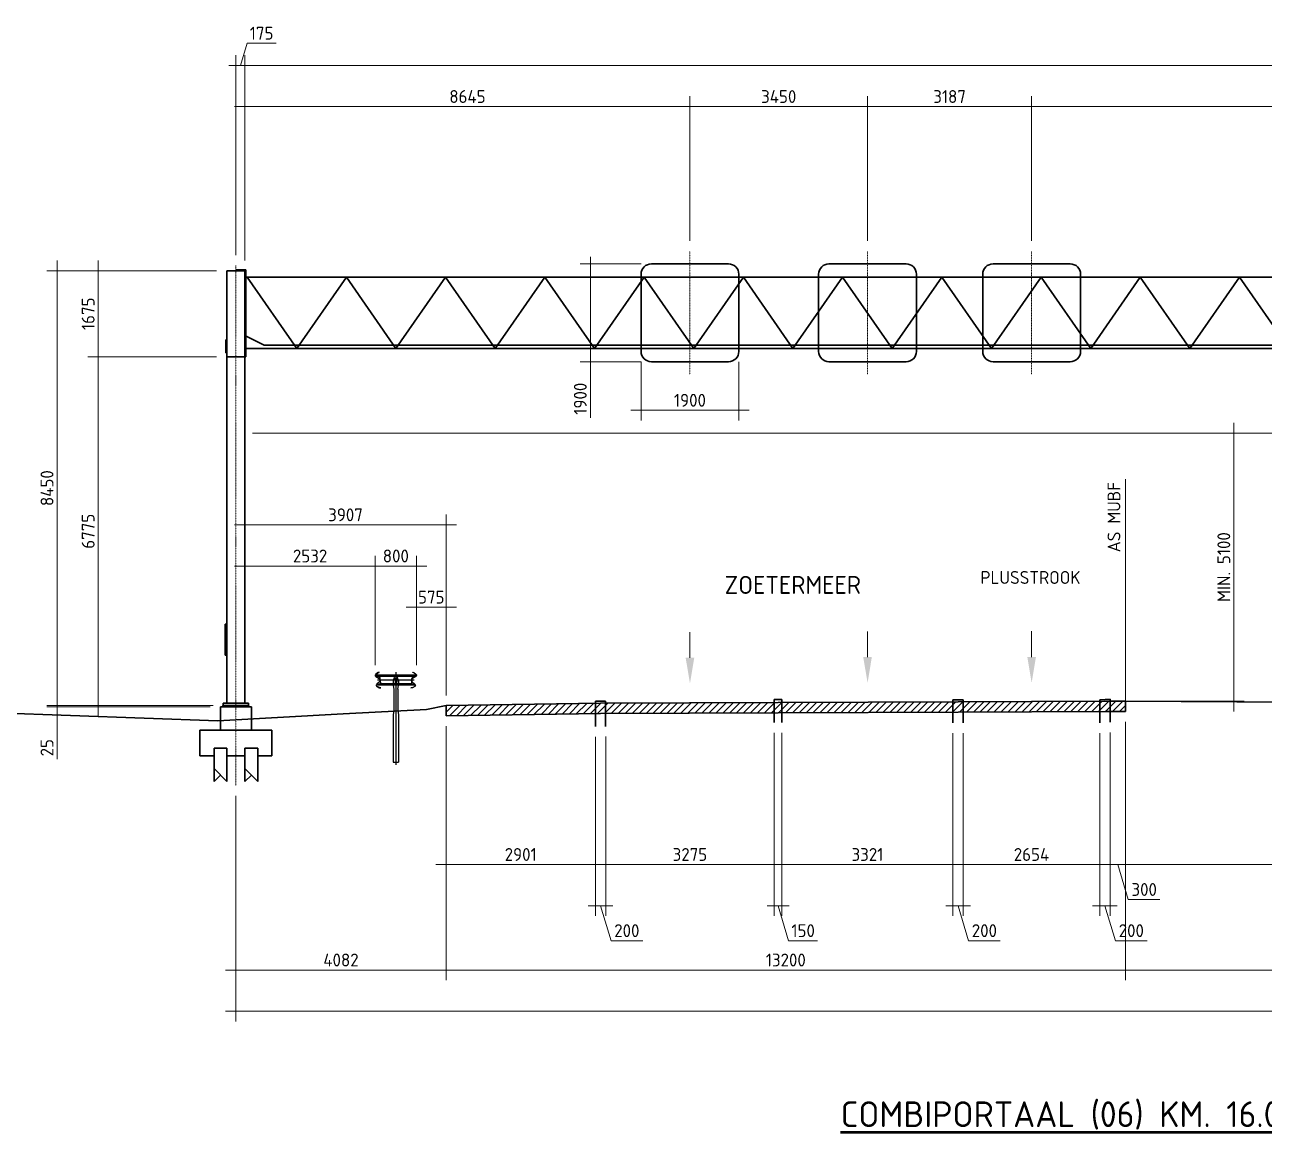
# Model space of a CAD drawing. Header units: millimetres. Extents: x 106432 to 195738, y -289564 to -268047.
# Drawn here: x 126900 to 150977, y -289564 to -268047 of the extents above; entities that cross this region are included whole.
import ezdxf
from ezdxf.enums import TextEntityAlignment as Align

# ---------------------------------------------------------------- set-up
doc = ezdxf.new("R2010")
doc.units = ezdxf.units.MM
doc.linetypes.add('AM-AS', pattern=[16, 10, -2, 2, -2])
doc.linetypes.add('XX-HART', pattern=[12, 4, -2, 0, -2, 4])
doc.layers.get('DEFPOINTS').update_dxf_attribs({"color": 40})
for name, color, linetype, lineweight in [('N-CO-AM-AANPIJLING-G', 7, 'Continuous', 18), ('N-CO-AM-AS-G', 10, 'AM-AS', 18), ('N-CO-AM-AS-T25', 7, 'Continuous', 25), ('N-CO-BV-GELEIDECONSTRUCTIE_GELEIDERAIL-S', 210, 'Continuous', 25), ('N-CO-FC-KESP-G', 60, 'Continuous', 35), ('N-CO-GW-BERM-G', 90, 'Continuous', 35), ('N-CO-SC-M', 7, 'Continuous', 18), ('N-CO-SC-STAALVORM_PROFIEL-G', 7, 'Continuous', 35), ('N-CO-SC-TREKSTANG-G', 7, 'Continuous', 35), ('N-CO-VH-VERHARDING_ASFALT-A', 252, 'Continuous', 18), ('N-CO-VH-VERHARDING_ASFALT-G', 252, 'Continuous', 35), ('N-CO-VW-MARKERING-G', 7, 'Continuous', 35), ('X-XX-AL-HARTLIJN-G', 7, 'XX-HART', 18), ('X-XX-AL-REFERENTIE-G', 7, 'Continuous', 18), ('X-XX-AL-REFERENTIE-T25', 7, 'Continuous', 25), ('X-XX-AL-REFERENTIE-T35', 50, 'Continuous', 35), ('X-XX-AL-VERWIJZING_AANZICHT-T50', 130, 'Continuous', 50)]:
    doc.layers.add(name, color=color, linetype=linetype, lineweight=lineweight)
doc.styles.add('NLCS-ISO-MM100-T25', font='NLCS-ISO.ttf', dxfattribs={"height": 250})
doc.styles.add('NLCS-ISO-MM100-T35', font='NLCS-ISO.ttf', dxfattribs={"height": 350})
doc.styles.add('NLCS-ISO-MM100-T50', font='NLCS-ISO.ttf', dxfattribs={"height": 500})
doc.dimstyles.new('NLCS-MM100-T25-SCHRAP_a_l0_h3', dxfattribs={"dimscale": 100, "dimtxt": 2.5, "dimasz": 1.4, "dimexe": 2, "dimexo": 2, "dimgap": 0.7, "dimtad": 1, "dimdec": 0, "dimzin": 0, "dimdsep": 46, "dimtxsty": 'NLCS-ISO-MM100-T25', "dimblk": 'OBLIQUE', "dimcen": 2.5, "dimdle": 2, "dimclrd": 256, "dimclre": 256, "dimclrt": 256, "dimadec": 3, "dimazin": 0, "dimtfac": 1, "dimtdec": 0, "dimtofl": 0, "dimtmove": 1, "dimatfit": 0, "dimldrblk": 'OBLIQUE', "dimfxl": 0, "dimtolj": 1, "dimtzin": 0, "dimlwd": 18, "dimlwe": 18, "dimarcsym": 0})

# ---------------------------------------------------------------- blocks, each defined once
blk = doc.blocks.new('*D67')
at = {"layer": 'DEFPOINTS', "color": 0, "transparency": 16777216}
for p in [(135583, -275979), (150387, -275979), (148283, -281188)]:
    blk.add_point(p, dxfattribs=at)
at = {"layer": 'N-CO-SC-M', "lineweight": 18, "transparency": 16777216}
for p, q in [((150387, -281388), (150387, -275779)), ((135783, -275979), (150587, -275979)), ((148483, -281188), (150587, -281188))]:
    blk.add_line(p, q, dxfattribs=at)
at = {"layer": 'N-CO-SC-M', "transparency": 16777216, "insert": (150192, -278584), "char_height": 250, "attachment_point": 5, "rotation": 90, "style": 'NLCS-ISO-MM100-T25'}
blk.add_mtext('\\A1;MIN. 5100', dxfattribs=at)
blk = doc.blocks.new('_Oblique')
blk = doc.blocks.new('*D69')
at = {"layer": 'DEFPOINTS', "color": 0, "transparency": 16777216}
for p in [(127526, -281300), (130701, -281300), (130756, -281275)]:
    blk.add_point(p, dxfattribs=at)
at = {"layer": 'N-CO-SC-M', "lineweight": 18, "transparency": 16777216}
for p, q in [((127526, -281275), (127526, -281135)), ((130556, -281275), (127326, -281275)), ((130501, -281300), (127326, -281300)), ((127526, -281275), (127526, -281300)), ((127526, -281300), (127526, -281440)), ((127526, -282313), (127526, -281300))]:
    blk.add_line(p, q, dxfattribs=at)
at = {"layer": 'N-CO-SC-M', "transparency": 16777216, "insert": (127331, -282093), "char_height": 250, "attachment_point": 5, "rotation": 90, "style": 'NLCS-ISO-MM100-T25'}
blk.add_mtext('\\A1;25', dxfattribs=at)
blk = doc.blocks.new('*D70')
at = {"layer": 'DEFPOINTS', "color": 0, "transparency": 16777216}
for p in [(130826, -272825), (127526, -281275), (130756, -281275)]:
    blk.add_point(p, dxfattribs=at)
at = {"layer": 'N-CO-SC-M', "lineweight": 18, "transparency": 16777216}
for p, q in [((127526, -272625), (127526, -281475)), ((130626, -272825), (127326, -272825)), ((130556, -281275), (127326, -281275))]:
    blk.add_line(p, q, dxfattribs=at)
at = {"layer": 'N-CO-SC-M', "transparency": 16777216, "insert": (127331, -277050), "char_height": 250, "attachment_point": 5, "rotation": 90, "style": 'NLCS-ISO-MM100-T25'}
blk.add_mtext('\\A1;8450', dxfattribs=at)
blk = doc.blocks.new('*D71')
at = {"layer": 'DEFPOINTS', "color": 0, "transparency": 16777216}
for p in [(130826, -274500), (128326, -281275), (130756, -281275)]:
    blk.add_point(p, dxfattribs=at)
at = {"layer": 'N-CO-SC-M', "lineweight": 18, "transparency": 16777216}
for p, q in [((128326, -274300), (128326, -281475)), ((130626, -274500), (128126, -274500)), ((130556, -281275), (128126, -281275))]:
    blk.add_line(p, q, dxfattribs=at)
at = {"layer": 'N-CO-SC-M', "transparency": 16777216, "insert": (128131, -277887), "char_height": 250, "attachment_point": 5, "rotation": 90, "style": 'NLCS-ISO-MM100-T25'}
blk.add_mtext('\\A1;6775', dxfattribs=at)
blk = doc.blocks.new('*D72')
at = {"layer": 'DEFPOINTS', "color": 0, "transparency": 16777216}
for p in [(130826, -272825), (128326, -274500), (130826, -274500)]:
    blk.add_point(p, dxfattribs=at)
at = {"layer": 'N-CO-SC-M', "lineweight": 18, "transparency": 16777216}
for p, q in [((128326, -272625), (128326, -274700)), ((130626, -272825), (128126, -272825)), ((130626, -274500), (128126, -274500))]:
    blk.add_line(p, q, dxfattribs=at)
at = {"layer": 'N-CO-SC-M', "transparency": 16777216, "insert": (128131, -273662), "char_height": 250, "attachment_point": 5, "rotation": 90, "style": 'NLCS-ISO-MM100-T25'}
blk.add_mtext('\\A1;1675', dxfattribs=at)
blk = doc.blocks.new('*D80')
at = {"layer": 'DEFPOINTS', "color": 0, "transparency": 16777216}
for p in [(173676, -268836), (131176, -272825), (173676, -272825)]:
    blk.add_point(p, dxfattribs=at)
at = {"layer": 'N-CO-SC-M', "lineweight": 18, "transparency": 16777216}
for p, q in [((131176, -272625), (131176, -268636)), ((173676, -272625), (173676, -268636)), ((130976, -268836), (173876, -268836))]:
    blk.add_line(p, q, dxfattribs=at)
at = {"layer": 'N-CO-SC-M', "transparency": 16777216, "insert": (152426, -268641), "char_height": 250, "attachment_point": 5, "style": 'NLCS-ISO-MM100-T25'}
blk.add_mtext('\\A1;42500', dxfattribs=at)
blk = doc.blocks.new('*D81')
at = {"layer": 'DEFPOINTS', "color": 0, "transparency": 16777216}
for p in [(131001, -268836), (131001, -272725), (131176, -272825)]:
    blk.add_point(p, dxfattribs=at)
at = {"layer": 'N-CO-SC-M', "lineweight": 18, "transparency": 16777216}
for p, q in [((131089, -268836), (131218, -268406)), ((131218, -268406), (131783, -268406)), ((131001, -272525), (131001, -268636)), ((131176, -272625), (131176, -268636)), ((131001, -268836), (130861, -268836)), ((131176, -268836), (131001, -268836)), ((131176, -268836), (131316, -268836))]:
    blk.add_line(p, q, dxfattribs=at)
at = {"layer": 'N-CO-SC-M', "transparency": 16777216, "insert": (131500, -268211), "char_height": 250, "attachment_point": 5, "style": 'NLCS-ISO-MM100-T25'}
blk.add_mtext('\\A1;175', dxfattribs=at)
blk = doc.blocks.new('*D82')
at = {"layer": 'DEFPOINTS', "color": 0, "transparency": 16777216}
for p in [(139821, -269636), (139821, -272443), (131176, -272825)]:
    blk.add_point(p, dxfattribs=at)
at = {"layer": 'N-CO-SC-M', "lineweight": 18, "transparency": 16777216}
for p, q in [((130976, -269636), (140021, -269636)), ((131176, -272625), (131176, -269436)), ((139821, -272243), (139821, -269436))]:
    blk.add_line(p, q, dxfattribs=at)
at = {"layer": 'N-CO-SC-M', "transparency": 16777216, "insert": (135499, -269441), "char_height": 250, "attachment_point": 5, "style": 'NLCS-ISO-MM100-T25'}
blk.add_mtext('\\A1;8645', dxfattribs=at)
blk = doc.blocks.new('Geleiderail_800-2Z')
for p, q in [((0, 750), (0, -1050)), ((-390, 702), (-387, 676)), ((-390, 702), (390, 702)), ((-387, 676), (387, 676)), ((-358, 605), (358, 605)), ((-355, 511), (-324, 511)), ((-355, 511), (-355, 508)), ((-355, 508), (355, 508)), ((-300, 534), (-324, 511)), ((-315, 671), (-301, 539)), ((-300, 534), (300, 534)), ((-52, 610), (-52, 490)), ((-52, 610), (52, 610)), ((-52, 490), (-38, 420)), ((-33, 620), (-38, 627)), ((-27, 620), (-22, 627)), ((-16, 610), (-16, 556)), ((-3, 550), (-8, 557)), ((3, 550), (8, 557)), ((16, 610), (16, 556)), ((27, 620), (22, 627)), ((33, 620), (38, 627)), ((38, 420), (52, 490)), ((52, 610), (52, 490)), ((300, 534), (324, 511)), ((315, 671), (301, 539)), ((355, 511), (324, 511)), ((355, 511), (355, 508)), ((390, 702), (387, 676)), ((-38, 420), (-38, 0)), ((38, 420), (38, 0)), ((-38, 0), (38, 0)), ((-38, 0), (-52, -70)), ((-52, -70), (-52, -1000)), ((38, 0), (52, -70)), ((52, -70), (52, -1000)), ((-52, -1000), (52, -1000))]:
    blk.add_line(p, q)
for points in [[(-327, 751), (-349, 745, 0.115591), (-354, 742), (-391, 710, 0.521984), (-386, 666), (-324, 632, -0.246437), (-312, 614), (-309, 584, -0.246437), (-317, 563), (-370, 517, 0.521984), (-366, 473), (-323, 449, 0.115591), (-318, 448), (-295, 447), (-294, 450), (-317, 451, -0.115591), (-321, 452), (-364, 476, -0.521984), (-368, 515), (-315, 561, 0.246437), (-306, 584), (-309, 614, 0.246437), (-323, 635), (-384, 669, -0.521984), (-389, 708), (-352, 740, -0.115591), (-348, 742), (-326, 748)], [(327, 751), (349, 745, -0.115591), (354, 742), (391, 710, -0.521984), (386, 666), (324, 632, 0.246437), (312, 614), (309, 584, 0.246437), (317, 563), (370, 517, -0.521984), (366, 473), (323, 449, -0.115591), (318, 448), (295, 447), (294, 450), (317, 451, 0.115591), (321, 452), (364, 476, 0.521984), (368, 515), (315, 561, -0.246437), (306, 584), (309, 614, -0.246437), (323, 635), (384, 669, 0.521984), (389, 708), (352, 740, 0.115591), (348, 742), (326, 748)]]:
    blk.add_lwpolyline(points, format="xyb", close=True)
for points in [[(-315, 671, 0.09985), (-314, 671, 0.174705), (-313, 671, 0.104203), (-313, 672, 0.064948), (-313, 674, 0.051099), (-313, 676, 0.051099)], [(-301, 539, -0.09985), (-300, 539, -0.174705), (-299, 539, -0.104203), (-299, 538, -0.064948), (-298, 536, -0.051099), (-298, 534, -0.051099)], [(301, 539, 0.09985), (300, 539, 0.174705), (299, 539, 0.104203), (299, 538, 0.064948), (298, 536, 0.051099), (298, 534, 0.051099)], [(315, 671, -0.09985), (314, 671, -0.174705), (313, 671, -0.104203), (313, 672, -0.064948), (313, 674, -0.051099), (313, 676, -0.051099)]]:
    blk.add_lwpolyline(points, format="xyb")
for centre, radius, start, end in [((-30, 632), 9, 329.995, 209.995), ((-30, 622), 4, 209.995, 329.995), ((0, 556), 16, 180, 0), ((0, 562), 9, 329.995, 209.995), ((0, 552), 4, 209.995, 329.995), ((30, 632), 9, 329.995, 209.995), ((30, 622), 4, 209.995, 329.995)]:
    blk.add_arc(centre, radius, start, end)
blk = doc.blocks.new('*D84')
at = {"layer": 'DEFPOINTS', "color": 0, "transparency": 16777216}
for p in [(133708, -278563), (133708, -280688), (131176, -281225)]:
    blk.add_point(p, dxfattribs=at)
at = {"layer": 'N-CO-SC-M', "lineweight": 18, "transparency": 16777216}
for p, q in [((130976, -278563), (133908, -278563)), ((131176, -281025), (131176, -278363)), ((133708, -280488), (133708, -278363))]:
    blk.add_line(p, q, dxfattribs=at)
at = {"layer": 'N-CO-SC-M', "transparency": 16777216, "insert": (132442, -278368), "char_height": 250, "attachment_point": 5, "style": 'NLCS-ISO-MM100-T25'}
blk.add_mtext('\\A1;2532', dxfattribs=at)
blk = doc.blocks.new('*D85')
at = {"layer": 'DEFPOINTS', "color": 0, "transparency": 16777216}
for p in [(134508, -278563), (133708, -280688), (134508, -280688)]:
    blk.add_point(p, dxfattribs=at)
at = {"layer": 'N-CO-SC-M', "lineweight": 18, "transparency": 16777216}
for p, q in [((133508, -278563), (134708, -278563)), ((133708, -280488), (133708, -278363)), ((134508, -280488), (134508, -278363))]:
    blk.add_line(p, q, dxfattribs=at)
at = {"layer": 'N-CO-SC-M', "transparency": 16777216, "insert": (134108, -278368), "char_height": 250, "attachment_point": 5, "style": 'NLCS-ISO-MM100-T25'}
blk.add_mtext('\\A1;800', dxfattribs=at)
blk = doc.blocks.new('*D86')
at = {"layer": 'DEFPOINTS', "color": 0, "transparency": 16777216}
for p in [(135083, -279363), (134508, -280688), (135083, -281276)]:
    blk.add_point(p, dxfattribs=at)
at = {"layer": 'N-CO-SC-M', "lineweight": 18, "transparency": 16777216}
for p, q in [((134508, -280488), (134508, -279163)), ((135083, -281076), (135083, -279163)), ((134308, -279363), (135283, -279363))]:
    blk.add_line(p, q, dxfattribs=at)
at = {"layer": 'N-CO-SC-M', "transparency": 16777216, "insert": (134796, -279168), "char_height": 250, "attachment_point": 5, "style": 'NLCS-ISO-MM100-T25'}
blk.add_mtext('\\A1;575', dxfattribs=at)
blk = doc.blocks.new('*D87')
at = {"layer": 'DEFPOINTS', "color": 0, "transparency": 16777216}
for p in [(131176, -277763), (131176, -281225), (135083, -281276)]:
    blk.add_point(p, dxfattribs=at)
at = {"layer": 'N-CO-SC-M', "lineweight": 18, "transparency": 16777216}
for p, q in [((131176, -281025), (131176, -277563)), ((135083, -281076), (135083, -277563)), ((135283, -277763), (130976, -277763))]:
    blk.add_line(p, q, dxfattribs=at)
at = {"layer": 'N-CO-SC-M', "transparency": 16777216, "insert": (133130, -277568), "char_height": 250, "attachment_point": 5, "style": 'NLCS-ISO-MM100-T25'}
blk.add_mtext('\\A1;3907', dxfattribs=at)
blk = doc.blocks.new('*D93')
at = {"layer": 'DEFPOINTS', "color": 0, "transparency": 16777216}
for p in [(135083, -281476), (137984, -281679), (137984, -284363)]:
    blk.add_point(p, dxfattribs=at)
at = {"layer": 'N-CO-SC-M', "lineweight": 18, "transparency": 16777216}
for p, q in [((135083, -281676), (135083, -284563)), ((137984, -281879), (137984, -284563)), ((134883, -284363), (138184, -284363))]:
    blk.add_line(p, q, dxfattribs=at)
at = {"layer": 'N-CO-SC-M', "transparency": 16777216, "insert": (136533, -284168), "char_height": 250, "attachment_point": 5, "style": 'NLCS-ISO-MM100-T25'}
blk.add_mtext('\\A1;2901', dxfattribs=at)
blk = doc.blocks.new('*D94')
at = {"layer": 'DEFPOINTS', "color": 0, "transparency": 16777216}
for p in [(137984, -281679), (138184, -281678), (138184, -285163)]:
    blk.add_point(p, dxfattribs=at)
at = {"layer": 'N-CO-SC-M', "lineweight": 18, "transparency": 16777216}
for p, q in [((137984, -281879), (137984, -285363)), ((138184, -281878), (138184, -285363)), ((137984, -285163), (137844, -285163)), ((137984, -285163), (138184, -285163)), ((138084, -285163), (138288, -285843)), ((138184, -285163), (138324, -285163)), ((138288, -285843), (138903, -285843))]:
    blk.add_line(p, q, dxfattribs=at)
at = {"layer": 'N-CO-SC-M', "transparency": 16777216, "insert": (138595, -285648), "char_height": 250, "attachment_point": 5, "style": 'NLCS-ISO-MM100-T25'}
blk.add_mtext('\\A1;200', dxfattribs=at)
blk = doc.blocks.new('*D95')
at = {"layer": 'DEFPOINTS', "color": 0, "transparency": 16777216}
for p in [(138184, -281678), (141458, -281604), (141458, -284363)]:
    blk.add_point(p, dxfattribs=at)
at = {"layer": 'N-CO-SC-M', "lineweight": 18, "transparency": 16777216}
for p, q in [((138184, -281878), (138184, -284563)), ((141458, -281804), (141458, -284563)), ((137984, -284363), (141658, -284363))]:
    blk.add_line(p, q, dxfattribs=at)
at = {"layer": 'N-CO-SC-M', "transparency": 16777216, "insert": (139821, -284168), "char_height": 250, "attachment_point": 5, "style": 'NLCS-ISO-MM100-T25'}
blk.add_mtext('\\A1;3275', dxfattribs=at)
blk = doc.blocks.new('*D96')
at = {"layer": 'DEFPOINTS', "color": 0, "transparency": 16777216}
for p in [(141458, -281604), (141608, -281603), (141608, -285163)]:
    blk.add_point(p, dxfattribs=at)
at = {"layer": 'N-CO-SC-M', "lineweight": 18, "transparency": 16777216}
for p, q in [((141458, -281804), (141458, -285363)), ((141608, -281803), (141608, -285363)), ((141458, -285163), (141318, -285163)), ((141458, -285163), (141608, -285163)), ((141533, -285163), (141737, -285843)), ((141608, -285163), (141748, -285163)), ((141737, -285843), (142302, -285843))]:
    blk.add_line(p, q, dxfattribs=at)
at = {"layer": 'N-CO-SC-M', "transparency": 16777216, "insert": (142020, -285648), "char_height": 250, "attachment_point": 5, "style": 'NLCS-ISO-MM100-T25'}
blk.add_mtext('\\A1;150', dxfattribs=at)
blk = doc.blocks.new('*D97')
at = {"layer": 'DEFPOINTS', "color": 0, "transparency": 16777216}
for p in [(141608, -281603), (144930, -281612), (144930, -284363)]:
    blk.add_point(p, dxfattribs=at)
at = {"layer": 'N-CO-SC-M', "lineweight": 18, "transparency": 16777216}
for p, q in [((141608, -281803), (141608, -284563)), ((144930, -281812), (144930, -284563)), ((141408, -284363), (145130, -284363))]:
    blk.add_line(p, q, dxfattribs=at)
at = {"layer": 'N-CO-SC-M', "transparency": 16777216, "insert": (143269, -284168), "char_height": 250, "attachment_point": 5, "style": 'NLCS-ISO-MM100-T25'}
blk.add_mtext('\\A1;3321', dxfattribs=at)
blk = doc.blocks.new('*D98')
at = {"layer": 'DEFPOINTS', "color": 0, "transparency": 16777216}
for p in [(144930, -281612), (145130, -281613), (145130, -285163)]:
    blk.add_point(p, dxfattribs=at)
at = {"layer": 'N-CO-SC-M', "lineweight": 18, "transparency": 16777216}
for p, q in [((144930, -281812), (144930, -285363)), ((145130, -281813), (145130, -285363)), ((144930, -285163), (144790, -285163)), ((144930, -285163), (145130, -285163)), ((145030, -285163), (145234, -285843)), ((145130, -285163), (145270, -285163)), ((145234, -285843), (145849, -285843))]:
    blk.add_line(p, q, dxfattribs=at)
at = {"layer": 'N-CO-SC-M', "transparency": 16777216, "insert": (145541, -285648), "char_height": 250, "attachment_point": 5, "style": 'NLCS-ISO-MM100-T25'}
blk.add_mtext('\\A1;200', dxfattribs=at)
blk = doc.blocks.new('*D99')
at = {"layer": 'DEFPOINTS', "color": 0, "transparency": 16777216}
for p in [(145130, -281613), (147783, -281611), (147783, -284363)]:
    blk.add_point(p, dxfattribs=at)
at = {"layer": 'N-CO-SC-M', "lineweight": 18, "transparency": 16777216}
for p, q in [((145130, -281813), (145130, -284563)), ((147783, -281811), (147783, -284563)), ((144930, -284363), (147983, -284363))]:
    blk.add_line(p, q, dxfattribs=at)
at = {"layer": 'N-CO-SC-M', "transparency": 16777216, "insert": (146456, -284168), "char_height": 250, "attachment_point": 5, "style": 'NLCS-ISO-MM100-T25'}
blk.add_mtext('\\A1;2654', dxfattribs=at)
blk = doc.blocks.new('*D100')
at = {"layer": 'DEFPOINTS', "color": 0, "transparency": 16777216}
for p in [(148283, -281389), (147983, -281600), (148283, -284363)]:
    blk.add_point(p, dxfattribs=at)
at = {"layer": 'N-CO-SC-M', "lineweight": 18, "transparency": 16777216}
for p, q in [((148283, -281589), (148283, -284563)), ((147983, -281800), (147983, -284563)), ((147983, -284363), (147843, -284363)), ((147983, -284363), (148283, -284363)), ((148133, -284363), (148337, -285043)), ((148283, -284363), (148423, -284363)), ((148337, -285043), (148952, -285043))]:
    blk.add_line(p, q, dxfattribs=at)
at = {"layer": 'N-CO-SC-M', "transparency": 16777216, "insert": (148645, -284848), "char_height": 250, "attachment_point": 5, "style": 'NLCS-ISO-MM100-T25'}
blk.add_mtext('\\A1;300', dxfattribs=at)
blk = doc.blocks.new('*D109')
at = {"layer": 'DEFPOINTS', "color": 0, "transparency": 16777216}
for p in [(148283, -281389), (135083, -281476), (148283, -286413)]:
    blk.add_point(p, dxfattribs=at)
at = {"layer": 'N-CO-SC-M', "lineweight": 18, "transparency": 16777216}
for p, q in [((135083, -281676), (135083, -286613)), ((148283, -281589), (148283, -286613)), ((134883, -286413), (148483, -286413))]:
    blk.add_line(p, q, dxfattribs=at)
at = {"layer": 'N-CO-SC-M', "transparency": 16777216, "insert": (141683, -286218), "char_height": 250, "attachment_point": 5, "style": 'NLCS-ISO-MM100-T25'}
blk.add_mtext('\\A1;13200', dxfattribs=at)
blk = doc.blocks.new('*D110')
at = {"layer": 'DEFPOINTS', "color": 0, "transparency": 16777216}
for p in [(148283, -281389), (169769, -281758), (169769, -286413)]:
    blk.add_point(p, dxfattribs=at)
at = {"layer": 'N-CO-SC-M', "lineweight": 18, "transparency": 16777216}
for p, q in [((148283, -281589), (148283, -286613)), ((169769, -281958), (169769, -286613)), ((148083, -286413), (169969, -286413))]:
    blk.add_line(p, q, dxfattribs=at)
at = {"layer": 'N-CO-SC-M', "transparency": 16777216, "insert": (159026, -286218), "char_height": 250, "attachment_point": 5, "style": 'NLCS-ISO-MM100-T25'}
blk.add_mtext('\\A1;21486', dxfattribs=at)
blk = doc.blocks.new('*D111')
at = {"layer": 'DEFPOINTS', "color": 0, "transparency": 16777216}
for p in [(148283, -281389), (155799, -281662), (155799, -284363)]:
    blk.add_point(p, dxfattribs=at)
at = {"layer": 'N-CO-SC-M', "lineweight": 18, "transparency": 16777216}
for p, q in [((148283, -281589), (148283, -284563)), ((155799, -281862), (155799, -284563)), ((148083, -284363), (155999, -284363))]:
    blk.add_line(p, q, dxfattribs=at)
at = {"layer": 'N-CO-SC-M', "transparency": 16777216, "insert": (152041, -284168), "char_height": 250, "attachment_point": 5, "style": 'NLCS-ISO-MM100-T25'}
blk.add_mtext('\\A1;7516', dxfattribs=at)
blk = doc.blocks.new('*D112')
at = {"layer": 'DEFPOINTS', "color": 0, "transparency": 16777216}
for p in [(135083, -281476), (131001, -282830), (135083, -286413)]:
    blk.add_point(p, dxfattribs=at)
at = {"layer": 'N-CO-SC-M', "lineweight": 18, "transparency": 16777216}
for p, q in [((135083, -281676), (135083, -286613)), ((131001, -283030), (131001, -286613)), ((130801, -286413), (135283, -286413))]:
    blk.add_line(p, q, dxfattribs=at)
at = {"layer": 'N-CO-SC-M', "transparency": 16777216, "insert": (133042, -286218), "char_height": 250, "attachment_point": 5, "style": 'NLCS-ISO-MM100-T25'}
blk.add_mtext('\\A1;4082', dxfattribs=at)
blk = doc.blocks.new('*D113')
at = {"layer": 'DEFPOINTS', "color": 0, "transparency": 16777216}
for p in [(131001, -282830), (173851, -283180), (173851, -287213)]:
    blk.add_point(p, dxfattribs=at)
at = {"layer": 'N-CO-SC-M', "lineweight": 18, "transparency": 16777216}
for p, q in [((131001, -283030), (131001, -287413)), ((173851, -283380), (173851, -287413)), ((130801, -287213), (174051, -287213))]:
    blk.add_line(p, q, dxfattribs=at)
at = {"layer": 'N-CO-SC-M', "transparency": 16777216, "insert": (152426, -287018), "char_height": 250, "attachment_point": 5, "style": 'NLCS-ISO-MM100-T25'}
blk.add_mtext('\\A1;42850', dxfattribs=at)
blk = doc.blocks.new('*D117')
at = {"layer": 'DEFPOINTS', "color": 0, "transparency": 16777216}
for p in [(146459, -269636), (146459, -272443), (157691, -272443)]:
    blk.add_point(p, dxfattribs=at)
at = {"layer": 'N-CO-SC-M', "lineweight": 18, "transparency": 16777216}
for p, q in [((157891, -269636), (146259, -269636)), ((146459, -272243), (146459, -269436)), ((157691, -272243), (157691, -269436))]:
    blk.add_line(p, q, dxfattribs=at)
at = {"layer": 'N-CO-SC-M', "transparency": 16777216, "insert": (152075, -269441), "char_height": 250, "attachment_point": 5, "style": 'NLCS-ISO-MM100-T25'}
blk.add_mtext('\\A1;11233', dxfattribs=at)
blk = doc.blocks.new('*D118')
at = {"layer": 'DEFPOINTS', "color": 0, "transparency": 16777216}
for p in [(143271, -269636), (143271, -272443), (146459, -272443)]:
    blk.add_point(p, dxfattribs=at)
at = {"layer": 'N-CO-SC-M', "lineweight": 18, "transparency": 16777216}
for p, q in [((146659, -269636), (143071, -269636)), ((143271, -272243), (143271, -269436)), ((146459, -272243), (146459, -269436))]:
    blk.add_line(p, q, dxfattribs=at)
at = {"layer": 'N-CO-SC-M', "transparency": 16777216, "insert": (144865, -269441), "char_height": 250, "attachment_point": 5, "style": 'NLCS-ISO-MM100-T25'}
blk.add_mtext('\\A1;3187', dxfattribs=at)
blk = doc.blocks.new('*D119')
at = {"layer": 'DEFPOINTS', "color": 0, "transparency": 16777216}
for p in [(139821, -269636), (139821, -272443), (143271, -272443)]:
    blk.add_point(p, dxfattribs=at)
at = {"layer": 'N-CO-SC-M', "lineweight": 18, "transparency": 16777216}
for p, q in [((143471, -269636), (139621, -269636)), ((139821, -272243), (139821, -269436)), ((143271, -272243), (143271, -269436))]:
    blk.add_line(p, q, dxfattribs=at)
at = {"layer": 'N-CO-SC-M', "transparency": 16777216, "insert": (141546, -269441), "char_height": 250, "attachment_point": 5, "style": 'NLCS-ISO-MM100-T25'}
blk.add_mtext('\\A1;3450', dxfattribs=at)
blk = doc.blocks.new('*D121')
at = {"layer": 'DEFPOINTS', "color": 0, "transparency": 16777216}
for p in [(138871, -274393), (140771, -274393), (138871, -275538)]:
    blk.add_point(p, dxfattribs=at)
at = {"layer": 'N-CO-SC-M', "lineweight": 18, "transparency": 16777216}
for p, q in [((138871, -274593), (138871, -275738)), ((140771, -274593), (140771, -275738)), ((140971, -275538), (138671, -275538))]:
    blk.add_line(p, q, dxfattribs=at)
at = {"layer": 'N-CO-SC-M', "transparency": 16777216, "insert": (139821, -275343), "char_height": 250, "attachment_point": 5, "style": 'NLCS-ISO-MM100-T25'}
blk.add_mtext('\\A1;1900', dxfattribs=at)
blk = doc.blocks.new('*D122')
at = {"layer": 'DEFPOINTS', "color": 0, "transparency": 16777216}
for p in [(137886, -272693), (139071, -272693), (139071, -274593)]:
    blk.add_point(p, dxfattribs=at)
at = {"layer": 'N-CO-SC-M', "lineweight": 18, "transparency": 16777216}
for p, q in [((138871, -272693), (137686, -272693)), ((137886, -272693), (137886, -272553)), ((137886, -274593), (137886, -272693)), ((138871, -274593), (137686, -274593)), ((137886, -274593), (137886, -274733)), ((137886, -275682), (137886, -274593))]:
    blk.add_line(p, q, dxfattribs=at)
at = {"layer": 'N-CO-SC-M', "transparency": 16777216, "insert": (137691, -275312), "char_height": 250, "attachment_point": 5, "rotation": 90, "style": 'NLCS-ISO-MM100-T25'}
blk.add_mtext('\\A1;1900', dxfattribs=at)
blk = doc.blocks.new('*D126')
at = {"layer": 'DEFPOINTS', "color": 0, "transparency": 16777216}
for p in [(147783, -281611), (147983, -281600), (147783, -285163)]:
    blk.add_point(p, dxfattribs=at)
at = {"layer": 'N-CO-SC-M', "lineweight": 18, "transparency": 16777216}
for p, q in [((147783, -281811), (147783, -285363)), ((147983, -281800), (147983, -285363)), ((147783, -285163), (147643, -285163)), ((147983, -285163), (147783, -285163)), ((147883, -285163), (148087, -285843)), ((147983, -285163), (148123, -285163)), ((148087, -285843), (148702, -285843))]:
    blk.add_line(p, q, dxfattribs=at)
at = {"layer": 'N-CO-SC-M', "transparency": 16777216, "insert": (148395, -285648), "char_height": 250, "attachment_point": 5, "style": 'NLCS-ISO-MM100-T25'}
blk.add_mtext('\\A1;200', dxfattribs=at)

msp = doc.modelspace()

# ---------------------------------------------------------------- hatches: boundary and pattern name
at = {"layer": 'N-CO-VH-VERHARDING_ASFALT-A'}
h = msp.add_hatch(dxfattribs=at)
h.set_pattern_fill('ANSI31', color=256, scale=30, style=0)
h.set_pattern_definition([(45, (153157.56, -250803.75), (-67.35192, 67.35192), [])])
h.paths.add_polyline_path([(137983.7, -281230.4), (135083.4, -281275.7), (135083.1, -281275.8), (135083.1, -281475.8), (137983.7, -281430.4)])
h.paths.add_polyline_path([(138183.7, -281228.5), (138083.3, -281228.9), (137983.7, -281230.4), (137983.7, -281430.4), (138085.3, -281428.8), (138183.7, -281428.5)])
h.paths.add_polyline_path([(141458.3, -281215.3), (138183.7, -281228.5), (138183.7, -281428.5), (141458.3, -281415.3)])
h.paths.add_polyline_path([(141608.3, -281214.7), (141533.7, -281215), (141458.3, -281215.3), (141458.3, -281415.3), (141534.1, -281415), (141534.5, -281415), (141608.3, -281414.7)])
h.paths.add_polyline_path([(144929.6, -281201.5), (141608.3, -281214.7), (141608.3, -281414.7), (144929.6, -281401.5)])
h.paths.add_polyline_path([(145129.6, -281200.7), (145033.5, -281201.1), (144929.6, -281201.5), (144929.6, -281401.5), (145034.3, -281401.1), (145129.6, -281400.7)])
h.paths.add_polyline_path([(147783.3, -281190.2), (145129.6, -281200.7), (145129.6, -281400.7), (147783.3, -281390.2)])
h.paths.add_polyline_path([(147983.3, -281189.4), (147883.3, -281189.8), (147783.3, -281190.2), (147783.3, -281390.2), (147884.1, -281389.8), (147983.3, -281389.4)])
h.paths.add_polyline_path([(148283.2, -281188.2), (147983.3, -281189.4), (147983.3, -281389.4), (148283.2, -281388.2)])

# ---------------------------------------------------------------- linework, layer by layer
at = {"layer": 'N-CO-AM-AANPIJLING-G'}
for p, q in [((139821.5, -280345.8), (139821.5, -279845.8)), ((143271.5, -280332.3), (143271.5, -279832.3)), ((146458.9, -280331.4), (146458.9, -279831.4))]:
    msp.add_line(p, q, dxfattribs=at)
for points in [[(139904.5, -280345.8), (139737.5, -280345.8), (139821.5, -280845.8)], [(143354.5, -280332.3), (143187.5, -280332.3), (143271.5, -280832.3)], [(146541.9, -280331.4), (146374.9, -280331.4), (146458.9, -280831.4)]]:
    msp.add_solid(points, dxfattribs=at)
at = {"layer": 'N-CO-AM-AS-G'}
msp.add_line((148283.3, -281188.2), (148283.3, -276875.9), dxfattribs=at)
at = {"layer": 'N-CO-FC-KESP-G', "linetype": 'Continuous'}
for p, q in [((130701.1, -281299.8), (130701.1, -281749.8)), ((131301.1, -281299.8), (130701.1, -281299.8)), ((131301.1, -281749.8), (131301.1, -281299.8)), ((130301.1, -281749.8), (131701.1, -281749.8)), ((130301.1, -282249.8), (130301.1, -281749.8)), ((131701.1, -281749.8), (131701.1, -282249.8)), ((130576.1, -282099.8), (130576.1, -282749.8)), ((130826.1, -282099.8), (130576.1, -282099.8)), ((130826.1, -282099.8), (130826.1, -282749.8)), ((131176.1, -282099.8), (131176.1, -282749.8)), ((131426.1, -282099.8), (131176.1, -282099.8)), ((131426.1, -282099.8), (131426.1, -282749.8)), ((130576.1, -282249.8), (130301.1, -282249.8)), ((131176.1, -282249.8), (130826.1, -282249.8)), ((131426.1, -282249.8), (131701.1, -282249.8)), ((130826.1, -282749.8), (130576.1, -282499.8)), ((130701.1, -282624.8), (130576.1, -282749.8)), ((131426.1, -282749.8), (131176.1, -282499.8)), ((131301.1, -282624.8), (131176.1, -282749.8))]:
    msp.add_line(p, q, dxfattribs=at)
at = {"layer": 'N-CO-GW-BERM-G'}
for p, q in [((148283.2, -281188.2), (151612.1, -281211.9)), ((130648, -281570.3), (126318.7, -281412.8)), ((133085.1, -281437.3), (130648, -281570.3)), ((134702.5, -281349), (133085.1, -281437.3)), ((134702.5, -281349), (135083.4, -281275.7))]:
    msp.add_line(p, q, dxfattribs=at)
at = {"layer": 'N-CO-SC-STAALVORM_PROFIEL-G'}
for p, q in [((139071.2, -272692.8), (140571.2, -272692.8)), ((142521.2, -272692.8), (144021.2, -272692.8)), ((145708.7, -272692.8), (147208.7, -272692.8)), ((130826.1, -272824.8), (130826.1, -281224.8)), ((130826.1, -272824.8), (131176.1, -272824.8)), ((131001.1, -272808.8), (131192.1, -272808.8)), ((131176.1, -272824.8), (131176.1, -281224.8)), ((131176.1, -272949.8), (156741.3, -272949.8)), ((131192.1, -272808.8), (131192.1, -274499.8)), ((138871.2, -272892.8), (138871.2, -274392.8)), ((140771.2, -272892.8), (140771.2, -274392.8)), ((142321.2, -272892.8), (142321.2, -274392.8)), ((144221.2, -272892.8), (144221.2, -274392.8)), ((145508.7, -272892.8), (145508.7, -274392.8)), ((147408.7, -272892.8), (147408.7, -274392.8)), ((130802.4, -274169.8), (130802.4, -274419.8)), ((130802.4, -274169.8), (130826.1, -274169.8)), ((131551.1, -274272.3), (131176.1, -274082.3)), ((130802.4, -274419.8), (130826.1, -274419.8)), ((131176.1, -274335.8), (156741.3, -274335.8)), ((131551.1, -274272.3), (156741.3, -274272.3)), ((130826.1, -274499.8), (131192.1, -274499.8)), ((139071.2, -274592.8), (140571.2, -274592.8)), ((142521.2, -274592.8), (144021.2, -274592.8)), ((145708.7, -274592.8), (147208.7, -274592.8)), ((130791.1, -280293.2), (130791.1, -279693.2)), ((130791.1, -279693.2), (130826.1, -279693.2)), ((130791.1, -280293.2), (130826.1, -280293.2)), ((130756.1, -281274.8), (130731.1, -281299.8)), ((130731.1, -281299.8), (131271.1, -281299.8)), ((130756.1, -281224.8), (130756.1, -281274.8)), ((131246.1, -281224.8), (130756.1, -281224.8)), ((131246.1, -281274.8), (130756.1, -281274.8)), ((131246.1, -281274.8), (131246.1, -281224.8)), ((131246.1, -281274.8), (131271.1, -281299.8))]:
    msp.add_line(p, q, dxfattribs=at)
for centre, start, end in [((139071.2, -272892.8), 90, 180), ((140571.2, -272892.8), 0, 90), ((142521.2, -272892.8), 90, 180), ((144021.2, -272892.8), 0, 90), ((145708.7, -272892.8), 90, 180), ((147208.7, -272892.8), 0, 90), ((139071.2, -274392.8), 180, 270), ((140571.2, -274392.8), 270, 0), ((142521.2, -274392.8), 180, 270), ((144021.2, -274392.8), 270, 0), ((145708.7, -274392.8), 180, 270), ((147208.7, -274392.8), 270, 0)]:
    msp.add_arc(centre, 200, start, end, dxfattribs=at)
at = {"layer": 'N-CO-SC-TREKSTANG-G'}
for p, q in [((131218.1, -272949.8), (132182.1, -274335.8)), ((132182.1, -274335.8), (133146.1, -272949.8)), ((133146.1, -272949.8), (134110.1, -274335.8)), ((134110.1, -274335.8), (135074.1, -272949.8)), ((135074.1, -272949.8), (136038.1, -274335.8)), ((136038.1, -274335.8), (137002.1, -272949.8)), ((137002.1, -272949.8), (137966.1, -274335.8)), ((137966.1, -274335.8), (138930.1, -272949.8)), ((138930.1, -272949.8), (139894.1, -274335.8)), ((139894.1, -274335.8), (140858.1, -272949.8)), ((140858.1, -272949.8), (141822.1, -274335.8)), ((141822.1, -274335.8), (142786.1, -272949.8)), ((142786.1, -272949.8), (143750.1, -274335.8)), ((143750.1, -274335.8), (144714.1, -272949.8)), ((144714.1, -272949.8), (145678.1, -274335.8)), ((145678.1, -274335.8), (146642.1, -272949.8)), ((146642.1, -272949.8), (147606.1, -274335.8)), ((147606.1, -274335.8), (148570.1, -272949.8)), ((148570.1, -272949.8), (149534.1, -274335.8)), ((149534.1, -274335.8), (150498.1, -272949.8)), ((150498.1, -272949.8), (151462.1, -274335.8))]:
    msp.add_line(p, q, dxfattribs=at)
at = {"layer": 'N-CO-VH-VERHARDING_ASFALT-G'}
for p, q in [((138083.3, -281228.9), (141533.3, -281215)), ((141533.7, -281215), (145033.5, -281201.1)), ((145033.5, -281201.1), (147883.3, -281189.8)), ((147883.3, -281189.8), (148283.2, -281188.2)), ((148283.2, -281188.2), (148283.2, -281388.2)), ((135083.1, -281275.8), (138083.3, -281228.9)), ((135083.1, -281275.8), (135083.1, -281475.8)), ((135083.1, -281475.8), (138086.4, -281428.8)), ((138084.1, -281428.9), (141534.1, -281415)), ((141534.5, -281415), (145034.3, -281401.1)), ((145034.3, -281401.1), (147884.1, -281389.8)), ((147884.1, -281389.8), (148283.2, -281388.2))]:
    msp.add_line(p, q, dxfattribs=at)
at = {"layer": 'N-CO-VW-MARKERING-G'}
for p, q in [((137983.7, -281189.2), (138183.7, -281188.5)), ((137983.7, -281189.2), (137983.7, -281679.2)), ((138183.7, -281188.5), (138183.7, -281678.5)), ((141458.3, -281154), (141608.3, -281153.4)), ((141458.3, -281154), (141458.3, -281604)), ((141608.3, -281153.4), (141608.3, -281603.4)), ((144929.6, -281162.2), (145129.6, -281163)), ((144929.6, -281162.2), (144929.6, -281612.2)), ((145129.6, -281163), (145129.6, -281613.1)), ((147783.3, -281160.4), (147983.3, -281149.3)), ((147783.3, -281160.4), (147783.3, -281611.1)), ((147983.3, -281149.3), (147983.3, -281600))]:
    msp.add_line(p, q, dxfattribs=at)
at = {"layer": 'X-XX-AL-HARTLIJN-G'}
for p, q in [((139821.2, -272442.8), (139821.2, -274842.8)), ((143271.2, -272442.8), (143271.2, -274842.8)), ((146458.7, -272442.8), (146458.7, -274842.8)), ((131001.1, -272724.8), (131001.1, -282829.8))]:
    msp.add_line(p, q, dxfattribs=at)
at = {"layer": 'X-XX-AL-REFERENTIE-G'}
msp.add_line((173526.1, -275978.8), (131326.1, -275978.8), dxfattribs=at)

# ---------------------------------------------------------------- block references
at = {"layer": 'N-CO-BV-GELEIDECONSTRUCTIE_GELEIDERAIL-S'}
msp.add_blockref('Geleiderail_800-2Z', (134108.1, -281377.3), dxfattribs=at)

# ---------------------------------------------------------------- texts
at = {"layer": 'N-CO-AM-AS-T25', "style": 'NLCS-ISO-MM100-T25'}
msp.add_text('AS MUBF', height=250, rotation=90, dxfattribs=at).set_placement((148183.3, -278296.8))
at = {"layer": 'X-XX-AL-REFERENTIE-T25', "style": 'NLCS-ISO-MM100-T25'}
msp.add_text('PLUSSTROOK', height=250, dxfattribs=at).set_placement((146435.6, -278910.4), align=Align.CENTER)
at = {"layer": 'X-XX-AL-REFERENTIE-T35', "style": 'NLCS-ISO-MM100-T35'}
msp.add_text('ZOETERMEER', height=350, dxfattribs=at).set_placement((141820, -279105.2), align=Align.CENTER)
at = {"layer": 'X-XX-AL-VERWIJZING_AANZICHT-T50', "style": 'NLCS-ISO-MM100-T50'}
msp.add_text('%%UCOMBIPORTAAL (06) KM. 16.050 (A12) CONSTR.NR. 9450', height=500, dxfattribs=at).set_placement((150876.1, -289212.7), align=Align.MIDDLE)

# ---------------------------------------------------------------- dimensions: what is measured, and where the dimension line sits
at = {"layer": 'N-CO-SC-M'}
for base, p1, p2, angle, picture, middle in [((131001.1, -268835.8), (131176.1, -272824.8), (131001.1, -272724.8), 180, '*D81', (131287.6, -268210.8)), ((127526.1, -281274.8), (130826.1, -272824.8), (130756.1, -281274.8), 90, '*D70', (127331.1, -277049.8)), ((128326.1, -274499.8), (130826.1, -272824.8), (130826.1, -274499.8), 90, '*D72', (128131.1, -273662.3)), ((128326.1, -281274.8), (130826.1, -274499.8), (130756.1, -281274.8), 90, '*D71', (128131.1, -277887.3))]:
    dim = msp.add_linear_dim(base=base, p1=p1, p2=p2, angle=angle, dimstyle='NLCS-MM100-T25-SCHRAP_a_l0_h3', dxfattribs=at)
    dim.commit()
    dim.dimension.update_dxf_attribs({"geometry": picture, "text_midpoint": middle})
for base, p1, p2, picture, middle in [((173676.1, -268835.8), (131176.1, -272824.8), (173676.1, -272824.8), '*D80', (152426.1, -268640.8)), ((139821.2, -269635.8), (131176.1, -272824.8), (139821.2, -272442.8), '*D82', (135498.6, -269440.8)), ((139821.2, -269635.8), (143271.2, -272442.8), (139821.2, -272442.8), '*D119', (141546.2, -269440.8)), ((143271.2413, -269635.8157), (146458.6713, -272442.8157), (143271.2413, -272442.8157), '*D118', (144864.9563, -269440.8157)), ((146458.7, -269635.8), (157691.3, -272442.8), (146458.7, -272442.8), '*D117', (152075, -269440.8)), ((138871.2, -275538.2), (140771.2, -274392.8), (138871.2, -274392.8), '*D121', (139821.2, -275343.2)), ((131176.1, -277762.7), (135083.4, -281275.7), (131176.1, -281224.8), '*D87', (133129.7, -277567.7)), ((133708.1, -278562.7), (131176.1, -281224.8), (133708.1, -280687.7), '*D84', (132442.1, -278367.7)), ((134508.1, -278562.7), (133708.1, -280687.7), (134508.1, -280687.7), '*D85', (134108.1, -278367.7)), ((148283.2, -286412.7), (135083.1, -281475.8), (148283.2, -281388.5), '*D109', (141683.2, -286217.7)), ((148283.2, -284362.7), (147983.3, -281600), (148283.2, -281388.5), '*D100', (148407.3, -284847.7)), ((169768.8, -286412.7), (148283.2, -281388.5), (169768.8, -281758.3), '*D110', (159026, -286217.7)), ((155798.9, -284362.7), (148283.2, -281388.5), (155798.9, -281662.4), '*D111', (152041.1, -284167.7)), ((135083.1, -286412.7), (131001.1, -282829.8), (135083.1, -281475.8), '*D112', (133042.1, -286217.7)), ((137983.7, -284362.7), (135083.1, -281475.8), (137983.7, -281679.2), '*D93', (136533.4, -284167.7)), ((138183.7, -285162.7), (137983.7, -281679.2), (138183.7, -281678.5), '*D94', (138357.7, -285647.7)), ((141458.3, -284362.7), (138183.7, -281678.5), (141458.3, -281604), '*D95', (139821, -284167.7)), ((141608.3, -285162.7), (141458.3, -281604), (141608.3, -281603.4), '*D96', (141807.3, -285647.7)), ((144929.6, -284362.7), (141608.3, -281603.4), (144929.6, -281612.2), '*D97', (143269, -284167.7)), ((145129.6, -285162.7), (144929.6, -281612.2), (145129.6, -281613.1), '*D98', (145303.6, -285647.7)), ((147783.3, -284362.7), (145129.6, -281613.1), (147783.3, -281611.1), '*D99', (146456.5, -284167.7)), ((147783.3, -285162.7), (147983.3, -281600), (147783.3, -281611.1), '*D126', (148157.3, -285647.7)), ((173851.1, -287212.7), (131001.1, -282829.8), (173851.1, -283179.8), '*D113', (152426.1, -287017.7))]:
    dim = msp.add_linear_dim(base=base, p1=p1, p2=p2, dimstyle='NLCS-MM100-T25-SCHRAP_a_l0_h3', dxfattribs=at)
    dim.commit()
    dim.dimension.update_dxf_attribs({"geometry": picture, "text_midpoint": middle})
for base, p1, p2, picture, middle in [((137886.3, -272692.8), (139071.2, -274592.8), (139071.2, -272692.8), '*D122', (137886.3, -275312)), ((127526.1, -281299.8), (130756.1, -281274.8), (130701.1, -281299.8), '*D69', (127526.1, -282092.7))]:
    dim = msp.add_linear_dim(base=base, p1=p1, p2=p2, angle=90, dimstyle='NLCS-MM100-T25-SCHRAP_a_l0_h3', dxfattribs=at)
    dim.commit()
    dim.dimension.update_dxf_attribs({"geometry": picture, "text_midpoint": middle, "dimtype": 160})
dim = msp.add_linear_dim(base=(150387.3, -275978.8), p1=(148283.2, -281188.2), p2=(135582.8, -275978.8), angle=90, text='MIN. 5100', dimstyle='NLCS-MM100-T25-SCHRAP_a_l0_h3', dxfattribs=at)
dim.commit()
dim.dimension.update_dxf_attribs({"geometry": '*D67', "text_midpoint": (150192.2, -278583.5)})
dim = msp.add_linear_dim(base=(135083.4, -279362.7), p1=(134508.1, -280687.7), p2=(135083.4, -281275.7), dimstyle='NLCS-MM100-T25-SCHRAP_a_l0_h3', dxfattribs=at)
dim.commit()
dim.dimension.update_dxf_attribs({"geometry": '*D86', "text_midpoint": (134795.7, -279362.7), "dimtype": 160})

doc.saveas('drawing.dxf')
